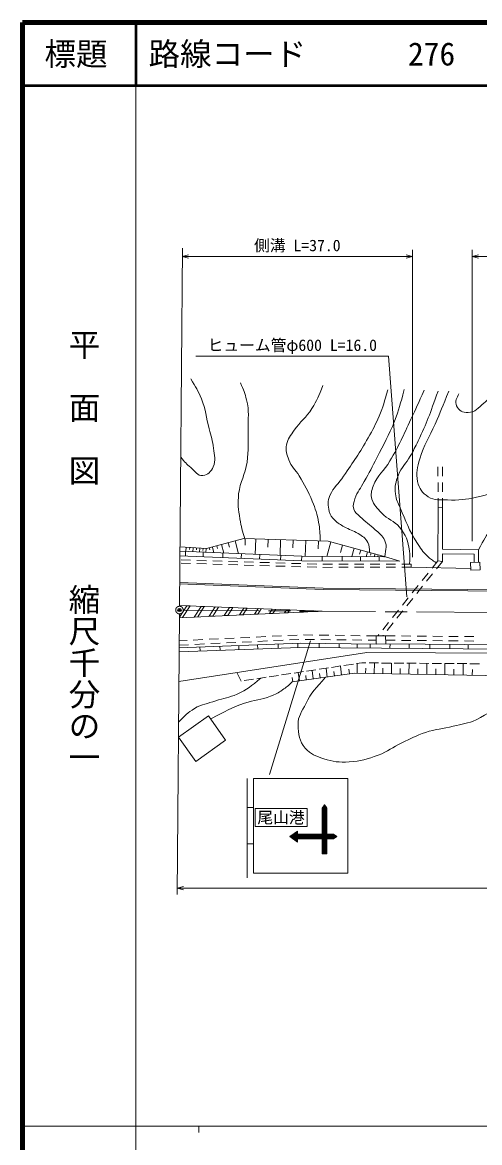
# Model space of a CAD drawing. Units: millimetres, scale not verified. Extents: x 40000 to 680000, y 20000 to 380000.
# Drawn here: x 40000 to 112496, y 202409 to 380000 of the extents above; entities that cross this region are included whole.
import ezdxf
from ezdxf.enums import TextEntityAlignment as Align

# ---------------------------------------------------------------- set-up
doc = ezdxf.new("R2010")
doc.units = ezdxf.units.MM
doc.header["$LTSCALE"] = 1000
doc.header["$PDMODE"] = 32
doc.header["$PDSIZE"] = 500
doc.linetypes.add('CHAIN', pattern=[18.5, 12, -1.5, 3.5, -1.5])
for name, color, linetype, lineweight in [('M-BGD', 7, 'Continuous', 13), ('M-BMK', 2, 'CHAIN', 13), ('M-STR-HTXT', 7, 'Continuous', 13), ('M-STR-STRC', 7, 'Continuous', 13), ('M-TTL', 2, 'Continuous', 140), ('M-TTL-BAND', 7, 'Continuous', 13), ('M-TTL-LINE', 7, 'Continuous', 50)]:
    doc.layers.add(name, color=color, linetype=linetype, lineweight=lineweight)
doc.layers.add('M-OTRS', color=6, linetype='Continuous')
doc.layers.add('M-TTL-TXT', color=7, linetype='Continuous')
doc.styles.add('@ＭＳ ゴシック', font='')
doc.styles.add('ＭＳ ゴシック', font='')
doc.styles.get('@ＭＳ ゴシック').set_extended_font_data('@MS Gothic')
doc.styles.get('ＭＳ ゴシック').set_extended_font_data('MS Gothic')

msp = doc.modelspace()

# ---------------------------------------------------------------- linework, layer by layer
at = {"layer": 'M-BGD'}
for p, q in [((64908, 287436), (65360, 344190)), ((105897, 308063), (105888, 309563)), ((106597, 308068), (106588, 309568)), ((105911, 305563), (105902, 307063)), ((106611, 305568), (106602, 307068)), ((105926, 303064), (105917, 304563)), ((106626, 303068), (106617, 304568)), ((105926, 303071), (105888, 294637)), ((105926, 303071), (106626, 303068)), ((106598, 296466), (106626, 303068)), ((69186, 296578), (64983, 296873)), ((65981, 296803), (65932, 296111)), ((66534, 296764), (66510, 296418)), ((67088, 296725), (67041, 296065)), ((67616, 296688), (67593, 296358)), ((68144, 296651), (68100, 296021)), ((68647, 296616), (68625, 296301)), ((69151, 296580), (69109, 295980)), ((75128, 298168), (69186, 296578)), ((69635, 296698), (69713, 296407)), ((70118, 296827), (70359, 295928)), ((70837, 297020), (70958, 296570)), ((71556, 297212), (71917, 295864)), ((72635, 297501), (72815, 296827)), ((73713, 297789), (74255, 295767)), ((88477, 297749), (75128, 298168)), ((75338, 298161), (75305, 297115)), ((77011, 298109), (76935, 295657)), ((78973, 298047), (78935, 296821)), ((80934, 297986), (80856, 295495)), ((82927, 297923), (82888, 296678)), ((84920, 297861), (84841, 295350)), ((86928, 297798), (86889, 296542)), ((88921, 297629), (88297, 295331)), ((97557, 295282), (88477, 297749)), ((90759, 297129), (90447, 295980)), ((92597, 296630), (92238, 295310)), ((84292, 294653), (64972, 295450)), ((65855, 295413), (65884, 296113)), ((68659, 295298), (68688, 295997)), ((71766, 295170), (71794, 295869)), ((74688, 295049), (74717, 295748)), ((77621, 294928), (77650, 295627)), ((80924, 294792), (80953, 295491)), ((84280, 294653), (84309, 295353)), ((87552, 294635), (87556, 295335)), ((90690, 294618), (90694, 295318)), ((93653, 296343), (93473, 295683)), ((93620, 294603), (93624, 295303)), ((94708, 296056), (94502, 295298)), ((95315, 295891), (95212, 295512)), ((95921, 295726), (95803, 295291)), ((96403, 295595), (96344, 295377)), ((96591, 294587), (96595, 295287)), ((96886, 295464), (96837, 295285)), ((97368, 295333), (97344, 295244)), ((99859, 294569), (97557, 295282)), ((111622, 295689), (106587, 295766)), ((106587, 295766), (106587, 294536)), ((111622, 294403), (111622, 295689)), ((66673, 294727), (65174, 294772)), ((66673, 294227), (65174, 294272)), ((69172, 294651), (67672, 294697)), ((69172, 294151), (67673, 294197)), ((71671, 294576), (70171, 294621)), ((71671, 294076), (70172, 294121)), ((74169, 294500), (72670, 294546)), ((74170, 294000), (72671, 294045)), ((76668, 294425), (75169, 294470)), ((76669, 293925), (75170, 293970)), ((79167, 294349), (77668, 294395)), ((79168, 293849), (77668, 293894)), ((81666, 294274), (80167, 294319)), ((81667, 293773), (80167, 293819)), ((84165, 294198), (82666, 294243)), ((84165, 293698), (82666, 293743)), ((99859, 294569), (84292, 294653)), ((86664, 294123), (85164, 294168)), ((86664, 293622), (85165, 293668)), ((89163, 294109), (87663, 294107)), ((89164, 293609), (87664, 293607)), ((91663, 294112), (90163, 294110)), ((91664, 293612), (90164, 293610)), ((94163, 294114), (92663, 294113)), ((94164, 293614), (92664, 293613)), ((96663, 294117), (95163, 294115)), ((96664, 293617), (95164, 293615)), ((99163, 294120), (97663, 294118)), ((99164, 293620), (97664, 293618)), ((101663, 294122), (100163, 294121)), ((101664, 293622), (100164, 293621)), ((101664, 293622), (101663, 294122)), ((101664, 293622), (111091, 293402)), ((105888, 294637), (104949, 293467)), ((106587, 294536), (105649, 293366)), ((106587, 294536), (105888, 294637)), ((104324, 292687), (103385, 291517)), ((105023, 292586), (104085, 291416)), ((87674, 290081), (64936, 290985)), ((87678, 290281), (64938, 291185)), ((87674, 290081), (159170, 289512)), ((87678, 290281), (159171, 289712)), ((102759, 290737), (101821, 289567)), ((103459, 290636), (102520, 289466)), ((101195, 288787), (100257, 287617)), ((101895, 288686), (100956, 287516)), ((64898, 286236), (64544, 241747)), ((99631, 286837), (98692, 285666)), ((100330, 286736), (99392, 285566)), ((98067, 284886), (97128, 283716)), ((98766, 284786), (97828, 283615)), ((73591, 282391), (72093, 282318)), ((76089, 282511), (74590, 282439)), ((78586, 282632), (77087, 282559)), ((81083, 282752), (79584, 282680)), ((83580, 282873), (82082, 282800)), ((86079, 282877), (84579, 282897)), ((88579, 282842), (87079, 282863)), ((91078, 282808), (89579, 282829)), ((93578, 282774), (92078, 282794)), ((96078, 282739), (94578, 282760)), ((96502, 282936), (96347, 282742)), ((97202, 282835), (97135, 282751)), ((97594, 282756), (99094, 282742)), ((100094, 282732), (101594, 282717)), ((102594, 282707), (104094, 282692)), ((105094, 282683), (106594, 282668)), ((107593, 282658), (109093, 282643)), ((110093, 282633), (111593, 282619)), ((64851, 280234), (83975, 280899)), ((84153, 281612), (64856, 280857)), ((64859, 281268), (66357, 281341)), ((66100, 282029), (64864, 281970)), ((68597, 282150), (67099, 282077)), ((67356, 281389), (68854, 281461)), ((68172, 280350), (68150, 280986)), ((71094, 282270), (69596, 282198)), ((69853, 281509), (71351, 281582)), ((71350, 280460), (71327, 281110)), ((72350, 281630), (73848, 281702)), ((74320, 280564), (74297, 281226)), ((74847, 281750), (76345, 281823)), ((77325, 280668), (77302, 281344)), ((77344, 281871), (78843, 281943)), ((79841, 281991), (81340, 282064)), ((80580, 280781), (80556, 281471)), ((82339, 282112), (83837, 282184)), ((83673, 280889), (83648, 281592)), ((83975, 280899), (213835, 279869)), ((96093, 281446), (84153, 281612)), ((84836, 282194), (86336, 282173)), ((87031, 280875), (87036, 281572)), ((87336, 282159), (88836, 282139)), ((89836, 282125), (91336, 282104)), ((90203, 280850), (90208, 281527)), ((92336, 282091), (93835, 282070)), ((93088, 280827), (93094, 281487)), ((94835, 282056), (96086, 282039)), ((95149, 280811), (95154, 281459)), ((97587, 282056), (99087, 282042)), ((214123, 280487), (97609, 281463)), ((98285, 280786), (98290, 281457)), ((100087, 282032), (101587, 282017)), ((101335, 280762), (101340, 281431)), ((102587, 282007), (104087, 281992)), ((104591, 280736), (104597, 281404)), ((105087, 281983), (106587, 281968)), ((107587, 281958), (109087, 281943)), ((107765, 280711), (107771, 281378)), ((110086, 281933), (111586, 281919)), ((110692, 280687), (110697, 281353)), ((94621, 280116), (64813, 275502)), ((127269, 279910), (94621, 280116)), ((83081, 276851), (84564, 277074)), ((85059, 277149), (86542, 277373)), ((86108, 275914), (85921, 277279)), ((87036, 277447), (88519, 277671)), ((88339, 276221), (88147, 277615)), ((89014, 277746), (90497, 277969)), ((89478, 276378), (89380, 277089)), ((90617, 276534), (90421, 277958)), ((90991, 278044), (92475, 278268)), ((91846, 276703), (91741, 277472)), ((92969, 278342), (93796, 278467)), ((93080, 276812), (93106, 278363)), ((93796, 278467), (94460, 278462)), ((94428, 276789), (94442, 277632)), ((94960, 278458), (96460, 278446)), ((95776, 276766), (95805, 278452)), ((96960, 278442), (98460, 278431)), ((97144, 276743), (97159, 277598)), ((98512, 276720), (98541, 278430)), ((98960, 278427), (100460, 278415)), ((99901, 276697), (99915, 277564)), ((100960, 278411), (102459, 278399)), ((101289, 276673), (101318, 278408)), ((102697, 276649), (102712, 277530)), ((102959, 278396), (104459, 278384)), ((104106, 276626), (104136, 278386)), ((104959, 278380), (106459, 278368)), ((105535, 276602), (105550, 277495)), ((106959, 278364), (108459, 278353)), ((106964, 276577), (106994, 278364)), ((108414, 276553), (108430, 277459)), ((108959, 278349), (110459, 278337)), ((109865, 276529), (109895, 278341)), ((110959, 278333), (112459, 278321)), ((111336, 276504), (111352, 277423)), ((74022, 276927), (74670, 275582)), ((74670, 275582), (74676, 275583)), ((75170, 275657), (76654, 275881)), ((77148, 275956), (78631, 276179)), ((79126, 276254), (80609, 276478)), ((81103, 276552), (82587, 276776)), ((82856, 275467), (82764, 276135)), ((92683, 276818), (82790, 275458)), ((83925, 275614), (83741, 276950)), ((85016, 275764), (84923, 276447)), ((87223, 276068), (87128, 276765)), ((126898, 276241), (92683, 276818))]:
    msp.add_line(p, q, dxfattribs=at)
for points in [[(97557, 295282), (84309, 295353), (65001, 296149)], [(112322, 294404), (112321, 296379), (106598, 296466)]]:
    msp.add_lwpolyline(points, dxfattribs=at)
for points in [[(111068, 294390), (112533, 294425), (112561, 293216), (111096, 293182)], [(96078, 282739), (97594, 282756), (97609, 281463), (96093, 281446)], [(64743, 266703), (69486, 270062), (72228, 266191), (67485, 262832)]]:
    msp.add_lwpolyline(points, close=True, dxfattribs=at)
for points, knots in [([(66697, 323479), (67567, 322123), (67837, 321625), (68380, 320347), (69132, 318576), (69141, 317442), (69594, 315572), (69885, 314367), (70200, 313714), (70298, 312479), (70389, 311336), (70754, 310578), (70259, 309543), (69898, 308789), (69445, 308272), (68615, 308173), (67726, 308068), (67388, 308857), (66697, 309426), (66004, 309996), (65772, 310272), (65096, 311073)], [0, 0, 0, 0, 1, 1, 1, 2, 2, 2, 3, 3, 3, 4, 4, 4, 5, 5, 5, 6, 6, 6, 7, 7, 7, 7]), ([(75333, 297994), (74848, 299475), (74702, 299975), (74486, 301284), (74235, 302810), (74120, 303701), (74291, 305238), (74516, 307265), (75342, 308267), (75622, 310287), (75896, 312272), (75786, 313411), (75778, 315415), (75771, 317267), (76004, 318357), (75543, 320151), (75264, 321238), (75113, 321693), (74565, 322852)], [0, 0, 0, 0, 1, 1, 1, 2, 2, 2, 3, 3, 3, 4, 4, 4, 5, 5, 5, 6, 6, 6, 6]), ([(87639, 322422), (86988, 320716), (86743, 320120), (85916, 318781), (85003, 317302), (84057, 316787), (83098, 315337), (82536, 314487), (82080, 314027), (81885, 313027), (81704, 312102), (81919, 311527), (82237, 310639), (82631, 309537), (83291, 309145), (83881, 308134), (84774, 306605), (85282, 305741), (85955, 304103), (86478, 302832), (86740, 302090), (86973, 300736), (87169, 299598), (87191, 299140), (87205, 297789)], [0, 0, 0, 0, 1, 1, 1, 2, 2, 2, 3, 3, 3, 4, 4, 4, 5, 5, 5, 6, 6, 6, 7, 7, 7, 8, 8, 8, 8]), ([(95035, 295967), (95054, 296626), (95028, 296990), (94763, 297566), (94423, 298302), (93907, 298519), (93236, 298975), (92450, 299509), (91866, 299554), (91044, 300032), (90417, 300396), (90023, 300569), (89517, 301089), (89076, 301541), (88805, 301844), (88656, 302459), (88422, 303426), (88373, 304092), (88774, 305003), (89362, 306338), (90114, 306844), (90927, 308056), (92505, 310409), (93463, 311687), (94841, 314162), (95566, 315465), (95981, 316196), (96563, 317568), (97236, 319152), (97391, 319779), (97933, 321756)], [0, 0, 0, 0, 1, 1, 1, 2, 2, 2, 3, 3, 3, 4, 4, 4, 5, 5, 5, 6, 6, 6, 7, 7, 7, 8, 8, 8, 9, 9, 9, 10, 10, 10, 10]), ([(100556, 321795), (99934, 319427), (99719, 318702), (98990, 316785), (98099, 314439), (97339, 313234), (96211, 310992), (95458, 309495), (95013, 308668), (94215, 307195), (93641, 306136), (93121, 305632), (92727, 304494), (92516, 303883), (92344, 303469), (92532, 302850), (92711, 302258), (93110, 302073), (93549, 301637), (94426, 300766), (95025, 300395), (95937, 299562), (96496, 299052), (96926, 298846), (97307, 298192), (97875, 297217), (97648, 296445), (97460, 295308)], [0, 0, 0, 0, 1, 1, 1, 2, 2, 2, 3, 3, 3, 4, 4, 4, 5, 5, 5, 6, 6, 6, 7, 7, 7, 8, 8, 8, 9, 9, 9, 9]), ([(101378, 294122), (101492, 295033), (101472, 295415), (101378, 296235), (101199, 297801), (100787, 298715), (99812, 299953), (98930, 301073), (97914, 301169), (96955, 302224), (96253, 302996), (95730, 303417), (95428, 304416), (95192, 305195), (95343, 305726), (95624, 306490), (96271, 308249), (97334, 308868), (98286, 310483), (99754, 312975), (100375, 314484), (101613, 317098), (102462, 318891), (102734, 319479), (103727, 321717)], [0, 0, 0, 0, 1, 1, 1, 2, 2, 2, 3, 3, 3, 4, 4, 4, 5, 5, 5, 6, 6, 6, 7, 7, 7, 8, 8, 8, 8]), ([(105919, 321560), (104532, 317774), (104219, 316638), (102748, 313654), (102276, 312697), (102014, 312159), (101495, 311227), (100827, 310026), (100101, 309538), (99616, 308252), (99196, 307137), (98995, 306420), (99147, 305238), (99262, 304341), (99534, 303877), (99890, 303046), (100834, 300846), (101268, 299546), (102552, 297526), (103125, 296626), (103439, 296084), (104235, 295374), (104746, 294918), (104972, 294745), (105643, 294333)], [0, 0, 0, 0, 1, 1, 1, 2, 2, 2, 3, 3, 3, 4, 4, 4, 5, 5, 5, 6, 6, 6, 7, 7, 7, 8, 8, 8, 8]), ([(139034, 320347), (137095, 318759), (136532, 318208), (134728, 317137), (133875, 316631), (133428, 316267), (132497, 315924), (131299, 315483), (130488, 315874), (129248, 315572), (128257, 315330), (127658, 315233), (126782, 314710), (125684, 314056), (125265, 313415), (124316, 312558), (123329, 311666), (122870, 311063), (121850, 310209), (120037, 308691), (119015, 307810), (116957, 306647), (115157, 305630), (114047, 305159), (112025, 304729), (110253, 304352), (109216, 304218), (107406, 304298), (106198, 304352), (105365, 304145), (104353, 304807), (103398, 305432), (102916, 306081), (102670, 307195), (102362, 308590), (102648, 309457), (103022, 310835), (103635, 313095), (104532, 314161), (105449, 316315), (106316, 318353), (106583, 319016), (107602, 321560)], [0, 0, 0, 0, 1, 1, 1, 2, 2, 2, 3, 3, 3, 4, 4, 4, 5, 5, 5, 6, 6, 6, 7, 7, 7, 8, 8, 8, 9, 9, 9, 10, 10, 10, 11, 11, 11, 12, 12, 12, 13, 13, 13, 14, 14, 14, 14]), ([(109202, 321110), (108875, 320514), (108561, 319901), (108850, 319200), (109161, 318443), (109841, 318127), (110659, 318144), (111804, 318168), (112294, 318918), (113173, 319652), (113919, 320275), (114187, 320585), (114882, 321462)], [0, 0, 0, 0, 1, 1, 1, 2, 2, 2, 3, 3, 3, 4, 4, 4, 4]), ([(112321, 296379), (113252, 298098), (113544, 298589), (114413, 299953), (115675, 301937), (116327, 303129), (117975, 304807), (119407, 306265), (120622, 306586), (122359, 307665), (124740, 309143), (126084, 309960), (128543, 311305), (131081, 312693), (132659, 313189), (135119, 314710), (138168, 316595), (139180, 317557), (142361, 320347)], [0, 0, 0, 0, 1, 1, 1, 2, 2, 2, 3, 3, 3, 4, 4, 4, 5, 5, 5, 6, 6, 6, 6]), ([(64762, 269044), (65758, 270124), (66178, 270562), (67304, 271232), (68498, 271941), (69336, 271984), (70650, 272430), (71964, 272876), (72771, 272935), (74037, 273504), (75661, 274233), (76234, 274765), (77814, 276056)], [0, 0, 0, 0, 1, 1, 1, 2, 2, 2, 3, 3, 3, 4, 4, 4, 4]), ([(69840, 269562), (72271, 270851), (73036, 271312), (75235, 272058), (76818, 272595), (77804, 272578), (79366, 273173), (80134, 273466), (80542, 273704), (81224, 274165), (81882, 274608), (82111, 274820), (82790, 275458)], [0, 0, 0, 0, 1, 1, 1, 2, 2, 2, 3, 3, 3, 4, 4, 4, 4]), ([(88065, 276183), (86502, 274431), (85843, 273813), (84942, 271975), (84328, 270724), (83667, 270023), (83703, 268630), (83742, 267125), (83882, 266098), (84859, 264953), (85718, 263947), (86539, 263683), (87792, 263260), (89286, 262756), (90224, 262686), (91799, 262764), (93651, 262856), (94687, 263189), (96425, 263838), (97973, 264416), (98694, 265065), (100184, 265779), (101616, 266467), (102396, 266922), (103901, 267432), (105577, 267999), (106608, 267980), (108321, 268423), (109750, 268792), (110629, 268809), (111956, 269456), (113927, 270416), (114918, 271208), (116582, 272636), (118115, 273952), (118640, 274547), (120178, 276355)], [0, 0, 0, 0, 1, 1, 1, 2, 2, 2, 3, 3, 3, 4, 4, 4, 5, 5, 5, 6, 6, 6, 7, 7, 7, 8, 8, 8, 9, 9, 9, 10, 10, 10, 11, 11, 11, 12, 12, 12, 12])]:
    msp.add_open_spline(points, degree=3, knots=knots, dxfattribs=at)
at = {"layer": 'M-BMK'}
msp.add_line((65503, 286831), (320606, 284801), dxfattribs=at)
msp.add_circle((64903, 286836), 600, dxfattribs=at)
at = {"layer": 'M-OTRS'}
msp.add_point((64903, 286836), dxfattribs=at)
at = {"layer": 'M-STR-HTXT'}
for p, q in [((65349, 342875), (66349, 343138)), ((65349, 342875), (101837, 342875)), ((65349, 342875), (66349, 342611)), ((101837, 342875), (100837, 343138)), ((101837, 342875), (100837, 342611)), ((101837, 295241), (101837, 343921)), ((111300, 297764), (111300, 343921)), ((111300, 342870), (112300, 343133)), ((111300, 342870), (240622, 342870)), ((111300, 342870), (112300, 342606)), ((98066, 327063), (67524, 327063)), ((100934, 288928), (98066, 327063)), ((76902, 255374), (85136, 255374)), ((76902, 255374), (76902, 252528)), ((85136, 255374), (85136, 252528)), ((76902, 252528), (85136, 252528)), ((64552, 242770), (65552, 243033)), ((64552, 242770), (214493, 242770)), ((64552, 242770), (65552, 242507))]:
    msp.add_line(p, q, dxfattribs=at)
at = {"layer": 'M-STR-STRC'}
for p, q in [((66064, 287510), (64894, 285688)), ((87537, 286656), (64894, 285627)), ((87537, 286656), (64909, 287556)), ((65405, 285650), (66586, 287489)), ((66586, 287489), (66064, 287510)), ((68324, 287420), (67241, 285734)), ((67792, 285759), (68845, 287399)), ((68845, 287399), (68324, 287420)), ((70584, 287330), (69628, 285842)), ((70179, 285867), (71105, 287309)), ((71105, 287309), (70584, 287330)), ((72843, 287240), (72015, 285950)), ((72015, 285950), (72566, 285975)), ((72566, 285975), (73365, 287219)), ((73365, 287219), (72843, 287240)), ((75103, 287150), (74402, 286059)), ((74402, 286059), (74953, 286084)), ((74953, 286084), (75625, 287130)), ((75625, 287130), (75103, 287150)), ((77363, 287060), (76789, 286167)), ((76789, 286167), (77340, 286192)), ((77340, 286192), (77884, 287040)), ((77884, 287040), (77363, 287060)), ((79623, 286970), (79176, 286276)), ((79176, 286276), (79727, 286301)), ((80144, 286950), (79623, 286970)), ((79727, 286301), (80144, 286950)), ((81882, 286881), (81564, 286384)), ((81564, 286384), (82114, 286409)), ((82404, 286860), (81882, 286881)), ((82114, 286409), (82404, 286860)), ((84142, 286791), (83951, 286493)), ((83951, 286493), (84502, 286518)), ((84664, 286770), (84142, 286791)), ((84502, 286518), (84664, 286770)), ((86402, 286701), (86338, 286601)), ((86338, 286601), (86889, 286626)), ((86923, 286680), (86402, 286701)), ((86889, 286626), (86923, 286680)), ((64894, 285688), (64894, 285627)), ((64894, 285627), (65405, 285650)), ((67241, 285734), (67792, 285759)), ((69628, 285842), (70179, 285867)), ((85705, 281964), (79207, 260789)), ((75624, 260136), (75624, 244397)), ((76624, 260136), (76624, 245136)), ((76624, 260136), (91624, 260136)), ((91624, 260136), (91624, 245136)), ((87902, 255983), (87515, 255429)), ((87515, 255384), (87989, 255858)), ((87515, 255242), (88047, 255775)), ((87738, 255749), (87931, 255941)), ((88265, 255464), (87902, 255983)), ((75624, 255511), (76624, 255511)), ((87515, 255101), (88105, 255692)), ((87515, 254960), (88164, 255609)), ((87515, 254818), (88222, 255525)), ((87515, 254677), (88280, 255442)), ((87515, 255421), (87515, 251296)), ((87515, 254535), (88265, 255285)), ((87515, 254394), (88265, 255144)), ((87515, 254252), (88265, 255002)), ((87515, 254111), (88265, 254861)), ((87515, 253970), (88265, 254720)), ((87515, 253828), (88265, 254578)), ((87515, 253687), (88265, 254437)), ((87515, 253545), (88265, 254295)), ((87515, 253404), (88265, 254154)), ((87515, 253263), (88265, 254013)), ((88265, 255421), (88265, 251296)), ((87515, 253121), (88265, 253871)), ((87515, 252980), (88265, 253730)), ((87515, 252838), (88265, 253588)), ((87515, 252697), (88265, 253447)), ((87515, 252555), (88265, 253305)), ((87515, 252414), (88265, 253164)), ((87515, 252273), (88265, 253023)), ((87515, 252131), (88265, 252881)), ((87515, 251990), (88265, 252740)), ((87515, 251848), (88265, 252598)), ((87515, 251707), (88265, 252457)), ((87515, 251565), (88265, 252315)), ((83640, 251796), (82390, 250921)), ((82390, 250921), (83640, 250046)), ((82446, 250881), (82712, 251147)), ((82530, 250823), (83184, 251477)), ((82613, 250765), (83640, 251792)), ((82696, 250707), (83640, 251650)), ((82779, 250649), (83640, 251509)), ((82862, 250590), (83640, 251367)), ((82946, 250532), (83710, 251296)), ((83029, 250474), (83851, 251296)), ((83112, 250416), (83993, 251296)), ((83195, 250357), (84134, 251296)), ((83278, 250299), (84276, 251296)), ((83362, 250241), (83640, 250519)), ((83640, 251296), (83640, 251796)), ((87515, 251296), (83640, 251296)), ((87515, 250546), (83640, 250546)), ((83640, 250046), (83640, 250546)), ((83667, 250546), (84417, 251296)), ((83808, 250546), (84558, 251296)), ((83950, 250546), (84700, 251296)), ((84091, 250546), (84841, 251296)), ((84233, 250546), (84983, 251296)), ((84374, 250546), (85124, 251296)), ((84516, 250546), (85266, 251296)), ((84657, 250546), (85407, 251296)), ((84798, 250546), (85548, 251296)), ((84940, 250546), (85690, 251296)), ((85081, 250546), (85831, 251296)), ((85223, 250546), (85973, 251296)), ((85364, 250546), (86114, 251296)), ((85505, 250546), (86255, 251296)), ((85647, 250546), (86397, 251296)), ((85788, 250546), (86538, 251296)), ((85930, 250546), (86680, 251296)), ((86071, 250546), (86821, 251296)), ((86213, 250546), (86963, 251296)), ((86354, 250546), (87104, 251296)), ((86495, 250546), (87245, 251296)), ((86637, 250546), (87387, 251296)), ((86778, 250546), (88265, 252033)), ((86920, 250546), (88265, 251891)), ((87061, 250546), (88265, 251750)), ((87203, 250546), (88265, 251608)), ((87344, 250546), (88265, 251467)), ((87485, 250546), (88265, 251326)), ((87515, 251424), (88265, 252174)), ((87515, 250434), (88265, 251184)), ((87515, 250293), (88265, 251043)), ((87515, 250151), (88265, 250901)), ((87515, 250010), (88265, 250760)), ((87515, 249868), (88265, 250618)), ((87515, 250546), (87515, 248171)), ((87515, 249727), (88265, 250477)), ((89015, 250546), (88265, 251296)), ((89339, 251296), (88265, 251296)), ((88873, 250546), (88265, 251155)), ((88732, 250546), (88265, 251013)), ((88590, 250546), (88265, 250872)), ((88449, 250546), (88265, 250731)), ((88307, 250546), (88265, 250589)), ((88265, 250546), (88265, 248171)), ((89339, 250546), (88265, 250546)), ((89156, 250546), (88406, 251296)), ((89297, 250546), (88547, 251296)), ((89395, 250590), (88689, 251296)), ((89478, 250648), (88830, 251296)), ((89561, 250707), (88972, 251296)), ((89645, 250765), (89113, 251296)), ((89728, 250823), (89254, 251296)), ((89330, 251296), (89867, 250920)), ((89867, 250920), (89332, 250546)), ((89811, 250881), (89550, 251142)), ((75624, 249761), (76624, 249761)), ((83445, 250183), (83640, 250377)), ((83528, 250124), (83640, 250236)), ((83611, 250066), (83640, 250095)), ((87515, 249586), (88265, 250336)), ((87515, 249444), (88265, 250194)), ((87515, 249303), (88265, 250053)), ((87515, 249161), (88265, 249911)), ((87515, 249020), (88265, 249770)), ((87515, 248878), (88265, 249628)), ((87515, 248737), (88265, 249487)), ((87515, 248596), (88265, 249346)), ((87515, 248454), (88265, 249204)), ((87515, 248313), (88265, 249063)), ((87515, 248171), (88265, 248921)), ((87656, 248171), (88265, 248780)), ((87797, 248171), (88265, 248638)), ((88265, 248171), (87515, 248171)), ((87939, 248171), (88265, 248497)), ((88080, 248171), (88265, 248356)), ((88222, 248171), (88265, 248214)), ((76624, 245136), (91624, 245136))]:
    msp.add_line(p, q, dxfattribs=at)
at = {"layer": 'M-TTL'}
for p, q in [((40000, 380000), (40000, 20000)), ((680000, 380000), (40000, 380000))]:
    msp.add_line(p, q, dxfattribs=at)
at = {"layer": 'M-TTL-BAND'}
for p, q in [((58000, 370000), (58000, 20000)), ((40000, 205000), (579000, 205000)), ((68000, 205000), (68000, 204000))]:
    msp.add_line(p, q, dxfattribs=at)
at = {"layer": 'M-TTL-LINE'}
for p, q in [((58000, 380000), (58000, 370000)), ((40000, 370000), (680000, 370000))]:
    msp.add_line(p, q, dxfattribs=at)

# ---------------------------------------------------------------- texts
at = {"layer": 'M-STR-HTXT', "style": 'ＭＳ ゴシック'}
for s, p in [('側溝 L=37.0', (83593, 343175)), ('ヒューム管φ600 L=16.0', (82795, 327363))]:
    msp.add_text(s, height=1833, dxfattribs=at).set_placement(p, align=Align.BOTTOM_CENTER)
msp.add_text('尾山港', height=1833, dxfattribs=at).set_placement((81010, 253943), align=Align.MIDDLE_CENTER)
at = {"layer": 'M-TTL-BAND', "style": '@ＭＳ ゴシック'}
for s, p in [('平  面  図', (49777, 306475)), ('縮尺千分の一', (49777, 261030))]:
    msp.add_text(s, height=3666, rotation=270, dxfattribs=at).set_placement(p, align=Align.MIDDLE_RIGHT)
at = {"layer": 'M-TTL-TXT', "style": 'ＭＳ ゴシック'}
msp.add_text('標題', height=3666, dxfattribs=at).set_placement((48500, 375000), align=Align.MIDDLE_CENTER)
for s, p in [('路線コード', (60000, 375000)), ('276', (101142, 375000))]:
    msp.add_text(s, height=3666, dxfattribs=at).set_placement(p, align=Align.MIDDLE_LEFT)

doc.saveas('drawing.dxf')
